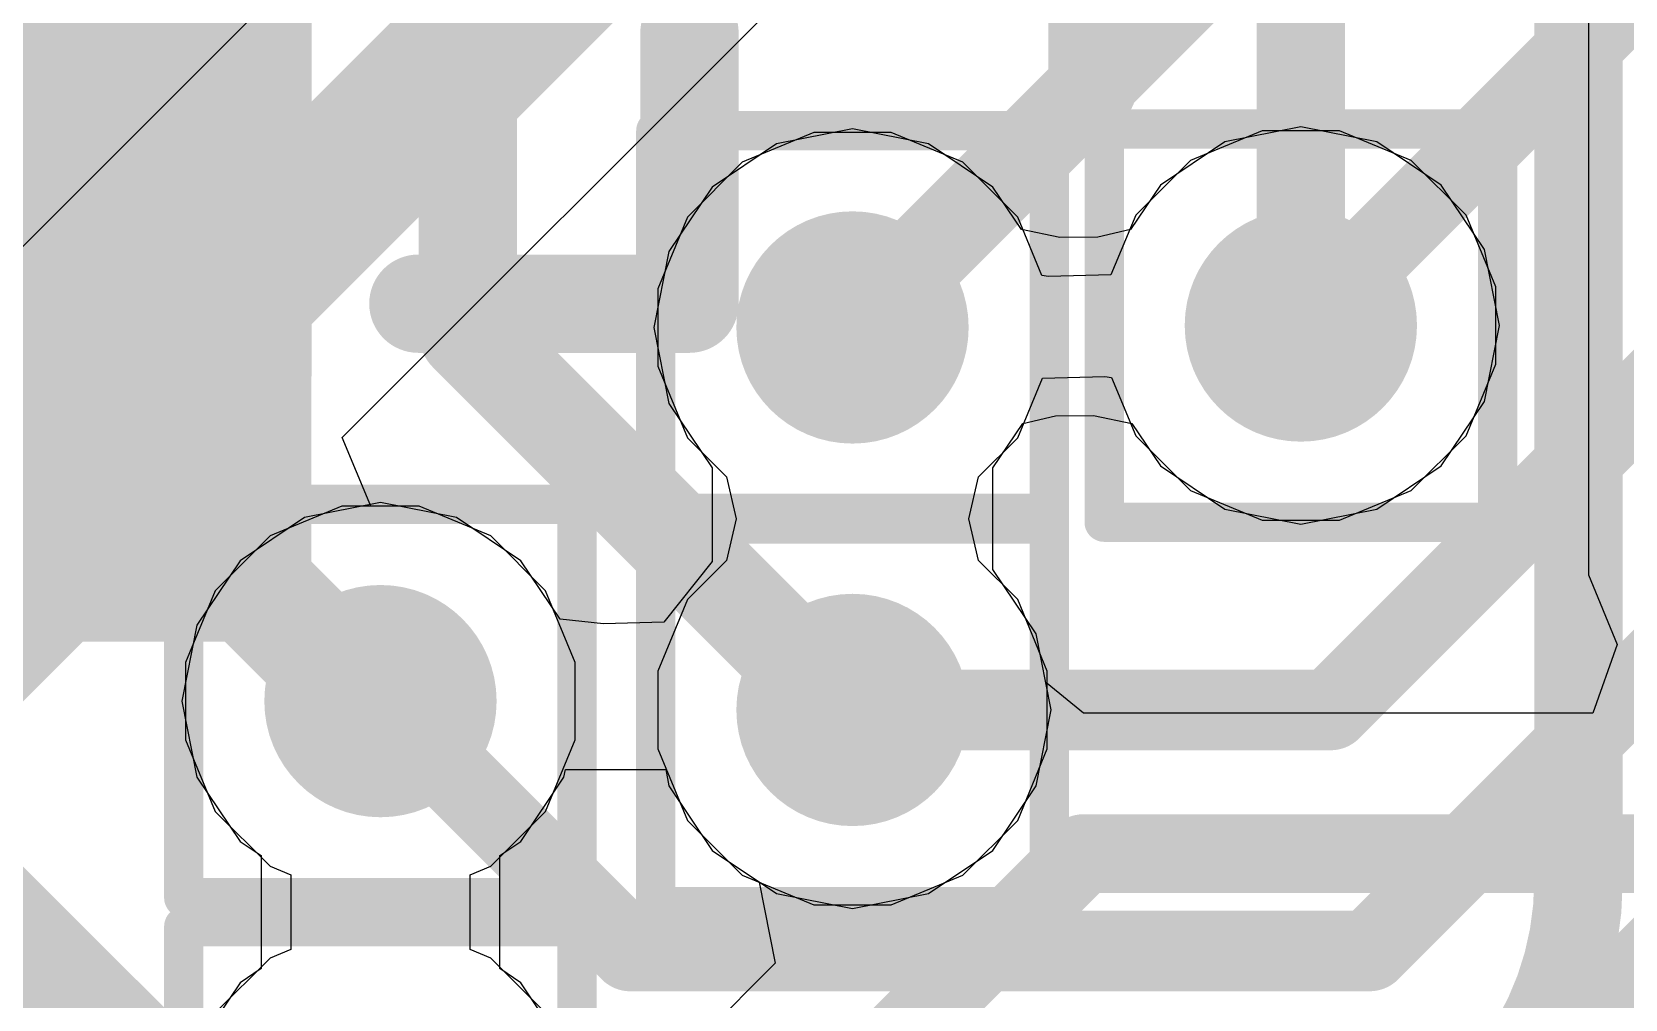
# Model space of a CAD drawing. Header units: inches. Extents: x -6 to 284, y -12 to 154.
# Drawn here: x 42.053 to 44.111, y -4.651 to -3.402 of the extents above; entities that cross this region are included whole.
import ezdxf

# ---------------------------------------------------------------- set-up
doc = ezdxf.new("R2010")
doc.units = ezdxf.units.IN
for name, color, linetype in [('Bottom Layer', 5, 'Continuous'), ('Bottom Overlay', 54, 'Continuous'), ('Bottom Paste', 16, 'Continuous'), ('Bottom Solder', 6, 'Continuous'), ('Drill Drawing', 1, 'Continuous'), ('GND-1', 16, 'Continuous'), ('GND-2', 90, 'Continuous'), ('GND-3', 216, 'Continuous'), ('GND-4', 54, 'Continuous'), ('PWR-1', 156, 'Continuous'), ('PWR-2', 130, 'Continuous'), ('Signal L1', 76, 'Continuous'), ('Signal L2', 6, 'Continuous'), ('Top Layer', 1, 'Continuous'), ('Via Holes', 16, 'Continuous')]:
    doc.layers.add(name, color=color, linetype=linetype)

# ---------------------------------------------------------------- blocks, each defined once
blk = doc.blocks.new('68_QFN__7_7__B_120')
at = {"layer": 'Bottom Layer'}
blk.add_hatch(color=5, dxfattribs=at).paths.add_polyline_path([(-2.69, 3.835), (-2.69, 3.035), (-2.91, 3.035), (-2.91, 3.835)])
at = {"layer": 'Bottom Paste'}
blk.add_hatch(color=16, dxfattribs=at).paths.add_polyline_path([(-2.69, 3.835), (-2.69, 3.035), (-2.91, 3.035), (-2.91, 3.835)])
at = {"layer": 'Bottom Solder'}
for points in [[(-2.5884, 3.9366), (-2.5884, 2.9334), (-3.0116, 2.9334), (-3.0116, 3.9366)], [(-2.2384, 3.9366), (-2.2384, 2.9334), (-2.6616, 2.9334), (-2.6616, 3.9366)]]:
    blk.add_hatch(color=6, dxfattribs=at).paths.add_polyline_path(points)
at = {"layer": 'Bottom Overlay'}
for points in [[(-3.5, 3.5, 0.127, 0.127, 0), (-3.5, 3.15, 0.127, 0.127, 0)], [(-3.15, 3.5, 0.127, 0.127, 0), (-3.5, 3.5, 0.127, 0.127, 0)]]:
    blk.add_lwpolyline(points, format="xyseb", dxfattribs=at)
for points in [[(-3.5318, 3.5, 0.0635, 0.0635, 1), (-3.4683, 3.5, 0.0635, 0.0635, 1)], [(-3.5318, 3.5, 0.0635, 0.0635, 1), (-3.4683, 3.5, 0.0635, 0.0635, 1)], [(-3.1817, 3.5, 0.0635, 0.0635, 1), (-3.1182, 3.5, 0.0635, 0.0635, 1)], [(-3.5318, 3.15, 0.0635, 0.0635, 1), (-3.4683, 3.15, 0.0635, 0.0635, 1)]]:
    blk.add_lwpolyline(points, format="xyseb", close=True, dxfattribs=at)

msp = doc.modelspace()

# ---------------------------------------------------------------- hatches: boundary and pattern name
at = {"layer": 'Bottom Layer'}
h = msp.add_hatch(color=5, dxfattribs=at)
edge = h.paths.add_edge_path()
edge.add_arc((43.1128, -3.7839), 0.15, 0, 360)
h = msp.add_hatch(color=5, dxfattribs=at)
edge = h.paths.add_edge_path()
edge.add_arc((43.6918, -3.7814), 0.15, 0, 360)
h = msp.add_hatch(color=5, dxfattribs=at)
edge = h.paths.add_edge_path()
edge.add_arc((42.5032, -4.2665), 0.15, 0, 360)
h = msp.add_hatch(color=5, dxfattribs=at)
edge = h.paths.add_edge_path()
edge.add_arc((43.1128, -4.2779), 0.15, 0, 360)
at = {"layer": 'GND-1'}
h = msp.add_hatch(color=16, dxfattribs=at)
edge = h.paths.add_edge_path()
edge.add_arc((43.1128, -3.7839), 0.15, 0, 360)
h = msp.add_hatch(color=16, dxfattribs=at)
edge = h.paths.add_edge_path()
edge.add_arc((43.6918, -3.7814), 0.15, 0, 360)
h = msp.add_hatch(color=16, dxfattribs=at)
edge = h.paths.add_edge_path()
edge.add_arc((42.5032, -4.2665), 0.15, 0, 360)
h = msp.add_hatch(color=16, dxfattribs=at)
edge = h.paths.add_edge_path()
edge.add_arc((43.1128, -4.2779), 0.15, 0, 360)
at = {"layer": 'GND-2'}
h = msp.add_hatch(color=90, dxfattribs=at)
edge = h.paths.add_edge_path()
edge.add_arc((43.1128, -3.7839), 0.15, 0, 360)
h = msp.add_hatch(color=90, dxfattribs=at)
edge = h.paths.add_edge_path()
edge.add_arc((43.6918, -3.7814), 0.15, 0, 360)
h = msp.add_hatch(color=90, dxfattribs=at)
edge = h.paths.add_edge_path()
edge.add_arc((42.5032, -4.2665), 0.15, 0, 360)
h = msp.add_hatch(color=90, dxfattribs=at)
edge = h.paths.add_edge_path()
edge.add_arc((43.1128, -4.2779), 0.15, 0, 360)
at = {"layer": 'GND-3'}
h = msp.add_hatch(color=216, dxfattribs=at)
edge = h.paths.add_edge_path()
edge.add_arc((43.1128, -3.7839), 0.15, 0, 360)
h = msp.add_hatch(color=216, dxfattribs=at)
edge = h.paths.add_edge_path()
edge.add_arc((43.6918, -3.7814), 0.15, 0, 360)
h = msp.add_hatch(color=216, dxfattribs=at)
edge = h.paths.add_edge_path()
edge.add_arc((42.5032, -4.2665), 0.15, 0, 360)
h = msp.add_hatch(color=216, dxfattribs=at)
edge = h.paths.add_edge_path()
edge.add_arc((43.1128, -4.2779), 0.15, 0, 360)
at = {"layer": 'GND-4'}
h = msp.add_hatch(color=54, dxfattribs=at)
edge = h.paths.add_edge_path()
edge.add_arc((43.1128, -3.7839), 0.15, 0, 360)
h = msp.add_hatch(color=54, dxfattribs=at)
edge = h.paths.add_edge_path()
edge.add_arc((43.6918, -3.7814), 0.15, 0, 360)
h = msp.add_hatch(color=54, dxfattribs=at)
edge = h.paths.add_edge_path()
edge.add_arc((42.5032, -4.2665), 0.15, 0, 360)
h = msp.add_hatch(color=54, dxfattribs=at)
edge = h.paths.add_edge_path()
edge.add_arc((43.1128, -4.2779), 0.15, 0, 360)
at = {"layer": 'PWR-1'}
h = msp.add_hatch(color=156, dxfattribs=at)
edge = h.paths.add_edge_path()
edge.add_arc((43.1128, -3.7839), 0.15, 0, 360)
h = msp.add_hatch(color=156, dxfattribs=at)
edge = h.paths.add_edge_path()
edge.add_arc((43.6918, -3.7814), 0.15, 0, 360)
h = msp.add_hatch(color=156, dxfattribs=at)
edge = h.paths.add_edge_path()
edge.add_arc((42.5032, -4.2665), 0.15, 0, 360)
h = msp.add_hatch(color=156, dxfattribs=at)
edge = h.paths.add_edge_path()
edge.add_arc((43.1128, -4.2779), 0.15, 0, 360)
at = {"layer": 'PWR-2'}
h = msp.add_hatch(color=130, dxfattribs=at)
edge = h.paths.add_edge_path()
edge.add_arc((43.1128, -3.7839), 0.15, 0, 360)
h = msp.add_hatch(color=130, dxfattribs=at)
edge = h.paths.add_edge_path()
edge.add_arc((43.6918, -3.7814), 0.15, 0, 360)
h = msp.add_hatch(color=130, dxfattribs=at)
edge = h.paths.add_edge_path()
edge.add_arc((42.5032, -4.2665), 0.15, 0, 360)
h = msp.add_hatch(color=130, dxfattribs=at)
edge = h.paths.add_edge_path()
edge.add_arc((43.1128, -4.2779), 0.15, 0, 360)
at = {"layer": 'Signal L1'}
h = msp.add_hatch(color=76, dxfattribs=at)
edge = h.paths.add_edge_path()
edge.add_arc((43.1128, -3.7839), 0.15, 0, 360)
h = msp.add_hatch(color=76, dxfattribs=at)
edge = h.paths.add_edge_path()
edge.add_arc((43.6918, -3.7814), 0.15, 0, 360)
h = msp.add_hatch(color=76, dxfattribs=at)
edge = h.paths.add_edge_path()
edge.add_arc((42.5032, -4.2665), 0.15, 0, 360)
h = msp.add_hatch(color=76, dxfattribs=at)
edge = h.paths.add_edge_path()
edge.add_arc((43.1128, -4.2779), 0.15, 0, 360)
at = {"layer": 'Signal L2'}
h = msp.add_hatch(color=6, dxfattribs=at)
edge = h.paths.add_edge_path()
edge.add_arc((43.1128, -3.7839), 0.15, 0, 360)
h = msp.add_hatch(color=6, dxfattribs=at)
edge = h.paths.add_edge_path()
edge.add_arc((43.6918, -3.7814), 0.15, 0, 360)
h = msp.add_hatch(color=6, dxfattribs=at)
edge = h.paths.add_edge_path()
edge.add_arc((42.5032, -4.2665), 0.15, 0, 360)
h = msp.add_hatch(color=6, dxfattribs=at)
edge = h.paths.add_edge_path()
edge.add_arc((43.1128, -4.2779), 0.15, 0, 360)
at = {"layer": 'Top Layer'}
h = msp.add_hatch(color=1, dxfattribs=at)
edge = h.paths.add_edge_path()
edge.add_arc((43.1128, -3.7839), 0.15, 0, 360)
h = msp.add_hatch(color=1, dxfattribs=at)
edge = h.paths.add_edge_path()
edge.add_arc((43.6918, -3.7814), 0.15, 0, 360)
h = msp.add_hatch(color=1, dxfattribs=at)
edge = h.paths.add_edge_path()
edge.add_arc((42.5032, -4.2665), 0.15, 0, 360)
h = msp.add_hatch(color=1, dxfattribs=at)
edge = h.paths.add_edge_path()
edge.add_arc((43.1128, -4.2779), 0.15, 0, 360)
at = {"layer": 'Via Holes'}
h = msp.add_hatch(color=7, dxfattribs=at)
edge = h.paths.add_edge_path()
edge.add_arc((43.1128, -3.7839), 0.075, 0, 360)
h = msp.add_hatch(color=7, dxfattribs=at)
edge = h.paths.add_edge_path()
edge.add_arc((43.6918, -3.7814), 0.075, 0, 360)
h = msp.add_hatch(color=7, dxfattribs=at)
edge = h.paths.add_edge_path()
edge.add_arc((42.5032, -4.2665), 0.075, 0, 360)
h = msp.add_hatch(color=7, dxfattribs=at)
edge = h.paths.add_edge_path()
edge.add_arc((43.1128, -4.2779), 0.075, 0, 360)

# ---------------------------------------------------------------- linework, layer by layer
at = {"layer": 'Bottom Layer'}
for points in [[(43.6918, -3.7814, 0.1143, 0.1143, 0), (43.6918, -2.6616, 0.1143, 0.1143, 0)], [(44.0503, -4.4988, 0.1143, 0.1143, 0), (44.0503, -2.7147, 0.1143, 0.1143, 0)], [(43.4228, -3.474, 0.1143, 0.1143, 0), (43.4228, -2.7874, 0.1143, 0.1143, 0)], [(42.6162, -3.7908, 0.127, 0.127, 0), (42.6162, -3.0743, 0.127, 0.127, 0)], [(43.1128, -3.7839, 0.1143, 0.1143, 0), (43.4228, -3.474, 0.1143, 0.1143, 0)], [(42.6162, -3.7908, 0.127, 0.127, 0), (43.1033, -4.2779, 0.127, 0.127, 0)], [(42.2487, -4.0286, 0.1524, 0.1524, 0), (42.4778, -4.2577, 0.1524, 0.1524, 0)], [(43.1033, -4.2779, 0.127, 0.127, 0), (43.1128, -4.2779, 0.127, 0.127, 0)], [(41.8674, -4.4135, 0.1524, 0.1524, 0), (42.2655, -4.8116, 0.1524, 0.1524, 0)], [(44.0503, -4.4988, 0.1143, 0.1143, -0.199489), (43.9288, -4.7912, 0.1143, 0.1143, 0)]]:
    msp.add_lwpolyline(points, format="xyseb", dxfattribs=at)
for points in [[(43.3942, -3.474, 0.0571, 0.0571, 1), (43.4514, -3.474, 0.0571, 0.0571, 1)], [(43.3942, -3.474, 0.0571, 0.0571, 1), (43.4514, -3.474, 0.0571, 0.0571, 1)], [(43.6632, -3.7814, 0.0571, 0.0571, 1), (43.7204, -3.7814, 0.0571, 0.0571, 1)], [(42.5844, -3.7908, 0.0635, 0.0635, 1), (42.6479, -3.7908, 0.0635, 0.0635, 1)], [(42.5844, -3.7908, 0.0635, 0.0635, 1), (42.6479, -3.7908, 0.0635, 0.0635, 1)], [(43.0843, -3.7839, 0.0571, 0.0571, 1), (43.1414, -3.7839, 0.0571, 0.0571, 1)], [(42.2106, -4.0286, 0.0762, 0.0762, 1), (42.2868, -4.0286, 0.0762, 0.0762, 1)], [(42.4397, -4.2577, 0.0762, 0.0762, 1), (42.5159, -4.2577, 0.0762, 0.0762, 1)], [(43.0716, -4.2779, 0.0635, 0.0635, 1), (43.1351, -4.2779, 0.0635, 0.0635, 1)], [(43.0716, -4.2779, 0.0635, 0.0635, 1), (43.1351, -4.2779, 0.0635, 0.0635, 1)], [(43.0811, -4.2779, 0.0635, 0.0635, 1), (43.1446, -4.2779, 0.0635, 0.0635, 1)], [(44.0217, -4.4988, 0.0571, 0.0571, 1), (44.0788, -4.4988, 0.0571, 0.0571, 1)], [(44.0217, -4.4988, 0.0571, 0.0571, 1), (44.0788, -4.4988, 0.0571, 0.0571, 1)]]:
    msp.add_lwpolyline(points, format="xyseb", close=True, dxfattribs=at)
at = {"layer": 'Drill Drawing'}
for points in [[(42.8588, -3.5299, 0.0508, 0.0508, 0), (43.3668, -3.5299, 0.0508, 0.0508, 0)], [(42.8588, -4.0379, 0.0508, 0.0508, 0), (42.8588, -3.5299, 0.0508, 0.0508, 0)], [(43.3668, -4.0379, 0.0508, 0.0508, 0), (43.3668, -3.5299, 0.0508, 0.0508, 0)], [(43.4378, -3.5274, 0.0508, 0.0508, 0), (43.9458, -3.5274, 0.0508, 0.0508, 0)], [(43.4378, -4.0354, 0.0508, 0.0508, 0), (43.4378, -3.5274, 0.0508, 0.0508, 0)], [(43.9458, -4.0354, 0.0508, 0.0508, 0), (43.9458, -3.5274, 0.0508, 0.0508, 0)], [(42.2492, -4.0125, 0.0508, 0.0508, 0), (42.7572, -4.0125, 0.0508, 0.0508, 0)], [(42.2492, -4.5205, 0.0508, 0.0508, 0), (42.2492, -4.0125, 0.0508, 0.0508, 0)], [(42.7572, -4.5205, 0.0508, 0.0508, 0), (42.7572, -4.0125, 0.0508, 0.0508, 0)], [(42.8588, -4.0239, 0.0508, 0.0508, 0), (43.3668, -4.0239, 0.0508, 0.0508, 0)], [(42.8588, -4.5319, 0.0508, 0.0508, 0), (42.8588, -4.0239, 0.0508, 0.0508, 0)], [(43.3668, -4.5319, 0.0508, 0.0508, 0), (43.3668, -4.0239, 0.0508, 0.0508, 0)], [(43.4378, -4.0354, 0.0508, 0.0508, 0), (43.9458, -4.0354, 0.0508, 0.0508, 0)], [(42.8588, -4.0379, 0.0508, 0.0508, 0), (43.3668, -4.0379, 0.0508, 0.0508, 0)], [(42.2492, -4.5205, 0.0508, 0.0508, 0), (42.7572, -4.5205, 0.0508, 0.0508, 0)], [(42.8588, -4.5319, 0.0508, 0.0508, 0), (43.3668, -4.5319, 0.0508, 0.0508, 0)], [(42.2492, -4.5576, 0.0508, 0.0508, 0), (42.7572, -4.5576, 0.0508, 0.0508, 0)], [(42.2492, -5.0656, 0.0508, 0.0508, 0), (42.2492, -4.5576, 0.0508, 0.0508, 0)], [(42.7572, -5.0656, 0.0508, 0.0508, 0), (42.7572, -4.5576, 0.0508, 0.0508, 0)]]:
    msp.add_lwpolyline(points, format="xyseb", dxfattribs=at)
for points in [[(42.8461, -3.5299, 0.0254, 0.0254, 1), (42.8715, -3.5299, 0.0254, 0.0254, 1)], [(42.8461, -3.5299, 0.0254, 0.0254, 1), (42.8715, -3.5299, 0.0254, 0.0254, 1)], [(43.3541, -3.5299, 0.0254, 0.0254, 1), (43.3795, -3.5299, 0.0254, 0.0254, 1)], [(43.3541, -3.5299, 0.0254, 0.0254, 1), (43.3795, -3.5299, 0.0254, 0.0254, 1)], [(43.4251, -3.5274, 0.0254, 0.0254, 1), (43.4505, -3.5274, 0.0254, 0.0254, 1)], [(43.4251, -3.5274, 0.0254, 0.0254, 1), (43.4505, -3.5274, 0.0254, 0.0254, 1)], [(43.9331, -3.5274, 0.0254, 0.0254, 1), (43.9585, -3.5274, 0.0254, 0.0254, 1)], [(43.9331, -3.5274, 0.0254, 0.0254, 1), (43.9585, -3.5274, 0.0254, 0.0254, 1)], [(42.2365, -4.0125, 0.0254, 0.0254, 1), (42.2619, -4.0125, 0.0254, 0.0254, 1)], [(42.2365, -4.0125, 0.0254, 0.0254, 1), (42.2619, -4.0125, 0.0254, 0.0254, 1)], [(42.7445, -4.0125, 0.0254, 0.0254, 1), (42.7699, -4.0125, 0.0254, 0.0254, 1)], [(42.7445, -4.0125, 0.0254, 0.0254, 1), (42.7699, -4.0125, 0.0254, 0.0254, 1)], [(42.8461, -4.0239, 0.0254, 0.0254, 1), (42.8715, -4.0239, 0.0254, 0.0254, 1)], [(42.8461, -4.0239, 0.0254, 0.0254, 1), (42.8715, -4.0239, 0.0254, 0.0254, 1)], [(43.3541, -4.0239, 0.0254, 0.0254, 1), (43.3795, -4.0239, 0.0254, 0.0254, 1)], [(43.3541, -4.0239, 0.0254, 0.0254, 1), (43.3795, -4.0239, 0.0254, 0.0254, 1)], [(43.4251, -4.0354, 0.0254, 0.0254, 1), (43.4505, -4.0354, 0.0254, 0.0254, 1)], [(43.4251, -4.0354, 0.0254, 0.0254, 1), (43.4505, -4.0354, 0.0254, 0.0254, 1)], [(43.9331, -4.0354, 0.0254, 0.0254, 1), (43.9585, -4.0354, 0.0254, 0.0254, 1)], [(43.9331, -4.0354, 0.0254, 0.0254, 1), (43.9585, -4.0354, 0.0254, 0.0254, 1)], [(42.8461, -4.0379, 0.0254, 0.0254, 1), (42.8715, -4.0379, 0.0254, 0.0254, 1)], [(42.8461, -4.0379, 0.0254, 0.0254, 1), (42.8715, -4.0379, 0.0254, 0.0254, 1)], [(43.3541, -4.0379, 0.0254, 0.0254, 1), (43.3795, -4.0379, 0.0254, 0.0254, 1)], [(43.3541, -4.0379, 0.0254, 0.0254, 1), (43.3795, -4.0379, 0.0254, 0.0254, 1)], [(42.2365, -4.5205, 0.0254, 0.0254, 1), (42.2619, -4.5205, 0.0254, 0.0254, 1)], [(42.2365, -4.5205, 0.0254, 0.0254, 1), (42.2619, -4.5205, 0.0254, 0.0254, 1)], [(42.7445, -4.5205, 0.0254, 0.0254, 1), (42.7699, -4.5205, 0.0254, 0.0254, 1)], [(42.7445, -4.5205, 0.0254, 0.0254, 1), (42.7699, -4.5205, 0.0254, 0.0254, 1)], [(42.8461, -4.5319, 0.0254, 0.0254, 1), (42.8715, -4.5319, 0.0254, 0.0254, 1)], [(42.8461, -4.5319, 0.0254, 0.0254, 1), (42.8715, -4.5319, 0.0254, 0.0254, 1)], [(43.3541, -4.5319, 0.0254, 0.0254, 1), (43.3795, -4.5319, 0.0254, 0.0254, 1)], [(43.3541, -4.5319, 0.0254, 0.0254, 1), (43.3795, -4.5319, 0.0254, 0.0254, 1)], [(42.2365, -4.5576, 0.0254, 0.0254, 1), (42.2619, -4.5576, 0.0254, 0.0254, 1)], [(42.2365, -4.5576, 0.0254, 0.0254, 1), (42.2619, -4.5576, 0.0254, 0.0254, 1)], [(42.7445, -4.5576, 0.0254, 0.0254, 1), (42.7699, -4.5576, 0.0254, 0.0254, 1)], [(42.7445, -4.5576, 0.0254, 0.0254, 1), (42.7699, -4.5576, 0.0254, 0.0254, 1)]]:
    msp.add_lwpolyline(points, format="xyseb", close=True, dxfattribs=at)
at = {"layer": 'GND-1'}
for p, q in [((43.0628, -3.5323), (42.9703, -3.5706)), ((43.1629, -3.5323), (43.0628, -3.5323)), ((43.2554, -3.5706), (43.1629, -3.5323)), ((43.6417, -3.5298), (43.5493, -3.5681)), ((43.7418, -3.5298), (43.6417, -3.5298)), ((43.8343, -3.5681), (43.7418, -3.5298)), ((42.9703, -3.5706), (42.8995, -3.6414)), ((43.3261, -3.6414), (43.2554, -3.5706)), ((43.5493, -3.5681), (43.4785, -3.6388)), ((43.9051, -3.6388), (43.8343, -3.5681)), ((42.8995, -3.6414), (42.8612, -3.7339)), ((43.3573, -3.7167), (43.3261, -3.6414)), ((43.4785, -3.6388), (43.4466, -3.7159)), ((43.9434, -3.7313), (43.9051, -3.6388)), ((43.3659, -3.7182), (43.3573, -3.7167)), ((43.4466, -3.7159), (43.3659, -3.7182)), ((42.8612, -3.7339), (42.8612, -3.834)), ((43.9434, -3.8314), (43.9434, -3.7313)), ((42.8612, -3.834), (42.8995, -3.9264)), ((43.358, -3.8494), (43.4388, -3.8471)), ((43.4388, -3.8471), (43.4473, -3.8486)), ((43.9051, -3.9239), (43.9434, -3.8314)), ((43.3261, -3.9264), (43.358, -3.8494)), ((43.4473, -3.8486), (43.4785, -3.9239)), ((42.8995, -3.9264), (42.95, -3.9768)), ((43.2757, -3.9768), (43.3261, -3.9264)), ((43.4785, -3.9239), (43.5493, -3.9946)), ((43.8343, -3.9946), (43.9051, -3.9239)), ((42.95, -3.9768), (42.9625, -4.0309)), ((43.2632, -4.0309), (43.2757, -3.9768)), ((43.5493, -3.9946), (43.6417, -4.033)), ((43.7418, -4.033), (43.8343, -3.9946)), ((42.4532, -4.0149), (42.3607, -4.0532)), ((42.5533, -4.0149), (42.4532, -4.0149)), ((42.6458, -4.0532), (42.5533, -4.0149)), ((42.9625, -4.0309), (42.95, -4.085)), ((43.2757, -4.085), (43.2632, -4.0309)), ((42.3607, -4.0532), (42.2899, -4.124)), ((42.7165, -4.124), (42.6458, -4.0532)), ((43.6417, -4.033), (43.7418, -4.033)), ((42.95, -4.085), (42.8995, -4.1354)), ((43.3261, -4.1354), (43.2757, -4.085)), ((42.2899, -4.124), (42.2516, -4.2165)), ((42.7548, -4.2165), (42.7165, -4.124)), ((42.8995, -4.1354), (42.8612, -4.2279)), ((43.3644, -4.2279), (43.3261, -4.1354)), ((42.2516, -4.2165), (42.2516, -4.3166)), ((42.7548, -4.3166), (42.7548, -4.2165)), ((42.8612, -4.2279), (42.8612, -4.328)), ((43.3644, -4.328), (43.3644, -4.2279)), ((42.2516, -4.3166), (42.2899, -4.409)), ((42.7165, -4.409), (42.7548, -4.3166)), ((42.8612, -4.328), (42.8995, -4.4205)), ((43.3261, -4.4205), (43.3644, -4.328)), ((42.2899, -4.409), (42.3607, -4.4798)), ((42.6458, -4.4798), (42.7165, -4.409)), ((42.8995, -4.4205), (42.9703, -4.4912)), ((43.2554, -4.4912), (43.3261, -4.4205)), ((42.3607, -4.4798), (42.3875, -4.4909)), ((42.6189, -4.4909), (42.6458, -4.4798)), ((42.3875, -4.4909), (42.3875, -4.5871)), ((42.6189, -4.5871), (42.6189, -4.4909)), ((42.9703, -4.4912), (43.0628, -4.5295)), ((43.1629, -4.5295), (43.2554, -4.4912)), ((43.0628, -4.5295), (43.1629, -4.5295)), ((42.3875, -4.5871), (42.3607, -4.5983)), ((42.6458, -4.5983), (42.6189, -4.5871)), ((42.3607, -4.5983), (42.2899, -4.669)), ((42.7165, -4.669), (42.6458, -4.5983))]:
    msp.add_line(p, q, dxfattribs=at)
at = {"layer": 'GND-2'}
for p, q in [((43.0628, -3.5323), (42.9703, -3.5706)), ((43.1629, -3.5323), (43.0628, -3.5323)), ((43.2554, -3.5706), (43.1629, -3.5323)), ((43.6417, -3.5298), (43.5493, -3.5681)), ((43.7418, -3.5298), (43.6417, -3.5298)), ((43.8343, -3.5681), (43.7418, -3.5298)), ((42.9703, -3.5706), (42.8995, -3.6414)), ((43.3261, -3.6414), (43.2554, -3.5706)), ((43.5493, -3.5681), (43.4785, -3.6388)), ((43.9051, -3.6388), (43.8343, -3.5681)), ((42.8995, -3.6414), (42.8612, -3.7339)), ((43.3573, -3.7167), (43.3261, -3.6414)), ((43.4785, -3.6388), (43.4466, -3.7159)), ((43.9434, -3.7313), (43.9051, -3.6388)), ((43.3659, -3.7182), (43.3573, -3.7167)), ((43.4466, -3.7159), (43.3659, -3.7182)), ((42.8612, -3.7339), (42.8612, -3.834)), ((43.9434, -3.8314), (43.9434, -3.7313)), ((42.8612, -3.834), (42.8995, -3.9264)), ((43.358, -3.8494), (43.4388, -3.8471)), ((43.4388, -3.8471), (43.4473, -3.8486)), ((43.9051, -3.9239), (43.9434, -3.8314)), ((43.3261, -3.9264), (43.358, -3.8494)), ((43.4473, -3.8486), (43.4785, -3.9239)), ((42.8995, -3.9264), (42.95, -3.9768)), ((43.2757, -3.9768), (43.3261, -3.9264)), ((43.4785, -3.9239), (43.5493, -3.9946)), ((43.8343, -3.9946), (43.9051, -3.9239)), ((42.95, -3.9768), (42.9625, -4.0309)), ((43.2632, -4.0309), (43.2757, -3.9768)), ((43.5493, -3.9946), (43.6417, -4.033)), ((43.7418, -4.033), (43.8343, -3.9946)), ((42.4532, -4.0149), (42.3607, -4.0532)), ((42.5533, -4.0149), (42.4532, -4.0149)), ((42.6458, -4.0532), (42.5533, -4.0149)), ((42.9625, -4.0309), (42.95, -4.085)), ((43.2757, -4.085), (43.2632, -4.0309)), ((42.3607, -4.0532), (42.2899, -4.124)), ((42.7165, -4.124), (42.6458, -4.0532)), ((43.6417, -4.033), (43.7418, -4.033)), ((42.95, -4.085), (42.8995, -4.1354)), ((43.3261, -4.1354), (43.2757, -4.085)), ((42.2899, -4.124), (42.2516, -4.2165)), ((42.7548, -4.2165), (42.7165, -4.124)), ((42.8995, -4.1354), (42.8612, -4.2279)), ((43.3644, -4.2279), (43.3261, -4.1354)), ((42.2516, -4.2165), (42.2516, -4.3166)), ((42.7548, -4.3166), (42.7548, -4.2165)), ((42.8612, -4.2279), (42.8612, -4.328)), ((43.3644, -4.328), (43.3644, -4.2279)), ((42.2516, -4.3166), (42.2899, -4.409)), ((42.7165, -4.409), (42.7548, -4.3166)), ((42.8612, -4.328), (42.8995, -4.4205)), ((43.3261, -4.4205), (43.3644, -4.328)), ((42.2899, -4.409), (42.3607, -4.4798)), ((42.6458, -4.4798), (42.7165, -4.409)), ((42.8995, -4.4205), (42.9703, -4.4912)), ((43.2554, -4.4912), (43.3261, -4.4205)), ((42.3607, -4.4798), (42.3875, -4.4909)), ((42.6189, -4.4909), (42.6458, -4.4798)), ((42.3875, -4.4909), (42.3875, -4.5871)), ((42.6189, -4.5871), (42.6189, -4.4909)), ((42.9703, -4.4912), (43.0628, -4.5295)), ((43.1629, -4.5295), (43.2554, -4.4912)), ((43.0628, -4.5295), (43.1629, -4.5295)), ((42.3875, -4.5871), (42.3607, -4.5983)), ((42.6458, -4.5983), (42.6189, -4.5871)), ((42.3607, -4.5983), (42.2899, -4.669)), ((42.7165, -4.669), (42.6458, -4.5983))]:
    msp.add_line(p, q, dxfattribs=at)
at = {"layer": 'GND-3'}
for p, q in [((43.0628, -3.5323), (42.9703, -3.5706)), ((43.1629, -3.5323), (43.0628, -3.5323)), ((43.2554, -3.5706), (43.1629, -3.5323)), ((43.6417, -3.5298), (43.5493, -3.5681)), ((43.7418, -3.5298), (43.6417, -3.5298)), ((43.8343, -3.5681), (43.7418, -3.5298)), ((42.9703, -3.5706), (42.8995, -3.6414)), ((43.3261, -3.6414), (43.2554, -3.5706)), ((43.5493, -3.5681), (43.4785, -3.6388)), ((43.9051, -3.6388), (43.8343, -3.5681)), ((42.8995, -3.6414), (42.8612, -3.7339)), ((43.3573, -3.7167), (43.3261, -3.6414)), ((43.4785, -3.6388), (43.4466, -3.7159)), ((43.9434, -3.7313), (43.9051, -3.6388)), ((43.3659, -3.7182), (43.3573, -3.7167)), ((43.4466, -3.7159), (43.3659, -3.7182)), ((42.8612, -3.7339), (42.8612, -3.834)), ((43.9434, -3.8314), (43.9434, -3.7313)), ((42.8612, -3.834), (42.8995, -3.9264)), ((43.358, -3.8494), (43.4388, -3.8471)), ((43.4388, -3.8471), (43.4473, -3.8486)), ((43.9051, -3.9239), (43.9434, -3.8314)), ((43.3261, -3.9264), (43.358, -3.8494)), ((43.4473, -3.8486), (43.4785, -3.9239)), ((42.8995, -3.9264), (42.95, -3.9768)), ((43.2757, -3.9768), (43.3261, -3.9264)), ((43.4785, -3.9239), (43.5493, -3.9946)), ((43.8343, -3.9946), (43.9051, -3.9239)), ((42.95, -3.9768), (42.9625, -4.0309)), ((43.2632, -4.0309), (43.2757, -3.9768)), ((43.5493, -3.9946), (43.6417, -4.033)), ((43.7418, -4.033), (43.8343, -3.9946)), ((42.4532, -4.0149), (42.3607, -4.0532)), ((42.5533, -4.0149), (42.4532, -4.0149)), ((42.6458, -4.0532), (42.5533, -4.0149)), ((42.9625, -4.0309), (42.95, -4.085)), ((43.2757, -4.085), (43.2632, -4.0309)), ((42.3607, -4.0532), (42.2899, -4.124)), ((42.7165, -4.124), (42.6458, -4.0532)), ((43.6417, -4.033), (43.7418, -4.033)), ((42.95, -4.085), (42.8995, -4.1354)), ((43.3261, -4.1354), (43.2757, -4.085)), ((42.2899, -4.124), (42.2516, -4.2165)), ((42.7548, -4.2165), (42.7165, -4.124)), ((42.8995, -4.1354), (42.8612, -4.2279)), ((43.3644, -4.2279), (43.3261, -4.1354)), ((42.2516, -4.2165), (42.2516, -4.3166)), ((42.7548, -4.3166), (42.7548, -4.2165)), ((42.8612, -4.2279), (42.8612, -4.328)), ((43.3644, -4.328), (43.3644, -4.2279)), ((42.2516, -4.3166), (42.2899, -4.409)), ((42.7165, -4.409), (42.7548, -4.3166)), ((42.8612, -4.328), (42.8995, -4.4205)), ((43.3261, -4.4205), (43.3644, -4.328)), ((42.2899, -4.409), (42.3607, -4.4798)), ((42.6458, -4.4798), (42.7165, -4.409)), ((42.8995, -4.4205), (42.9703, -4.4912)), ((43.2554, -4.4912), (43.3261, -4.4205)), ((42.3607, -4.4798), (42.3875, -4.4909)), ((42.6189, -4.4909), (42.6458, -4.4798)), ((42.3875, -4.4909), (42.3875, -4.5871)), ((42.6189, -4.5871), (42.6189, -4.4909)), ((42.9703, -4.4912), (43.0628, -4.5295)), ((43.1629, -4.5295), (43.2554, -4.4912)), ((43.0628, -4.5295), (43.1629, -4.5295)), ((42.3875, -4.5871), (42.3607, -4.5983)), ((42.6458, -4.5983), (42.6189, -4.5871)), ((42.3607, -4.5983), (42.2899, -4.669)), ((42.7165, -4.669), (42.6458, -4.5983))]:
    msp.add_line(p, q, dxfattribs=at)
at = {"layer": 'GND-4'}
for p, q in [((43.0628, -3.5323), (42.9703, -3.5706)), ((43.1629, -3.5323), (43.0628, -3.5323)), ((43.2554, -3.5706), (43.1629, -3.5323)), ((43.6417, -3.5298), (43.5493, -3.5681)), ((43.7418, -3.5298), (43.6417, -3.5298)), ((43.8343, -3.5681), (43.7418, -3.5298)), ((42.9703, -3.5706), (42.8995, -3.6414)), ((43.3261, -3.6414), (43.2554, -3.5706)), ((43.5493, -3.5681), (43.4785, -3.6388)), ((43.9051, -3.6388), (43.8343, -3.5681)), ((42.8995, -3.6414), (42.8612, -3.7339)), ((43.3573, -3.7167), (43.3261, -3.6414)), ((43.4785, -3.6388), (43.4466, -3.7159)), ((43.9434, -3.7313), (43.9051, -3.6388)), ((43.3659, -3.7182), (43.3573, -3.7167)), ((43.4466, -3.7159), (43.3659, -3.7182)), ((42.8612, -3.7339), (42.8612, -3.834)), ((43.9434, -3.8314), (43.9434, -3.7313)), ((42.8612, -3.834), (42.8995, -3.9264)), ((43.358, -3.8494), (43.4388, -3.8471)), ((43.4388, -3.8471), (43.4473, -3.8486)), ((43.9051, -3.9239), (43.9434, -3.8314)), ((43.3261, -3.9264), (43.358, -3.8494)), ((43.4473, -3.8486), (43.4785, -3.9239)), ((42.8995, -3.9264), (42.95, -3.9768)), ((43.2757, -3.9768), (43.3261, -3.9264)), ((43.4785, -3.9239), (43.5493, -3.9946)), ((43.8343, -3.9946), (43.9051, -3.9239)), ((42.95, -3.9768), (42.9625, -4.0309)), ((43.2632, -4.0309), (43.2757, -3.9768)), ((43.5493, -3.9946), (43.6417, -4.033)), ((43.7418, -4.033), (43.8343, -3.9946)), ((42.4532, -4.0149), (42.3607, -4.0532)), ((42.5533, -4.0149), (42.4532, -4.0149)), ((42.6458, -4.0532), (42.5533, -4.0149)), ((42.9625, -4.0309), (42.95, -4.085)), ((43.2757, -4.085), (43.2632, -4.0309)), ((42.3607, -4.0532), (42.2899, -4.124)), ((42.7165, -4.124), (42.6458, -4.0532)), ((43.6417, -4.033), (43.7418, -4.033)), ((42.95, -4.085), (42.8995, -4.1354)), ((43.3261, -4.1354), (43.2757, -4.085)), ((42.2899, -4.124), (42.2516, -4.2165)), ((42.7548, -4.2165), (42.7165, -4.124)), ((42.8995, -4.1354), (42.8612, -4.2279)), ((43.3644, -4.2279), (43.3261, -4.1354)), ((42.2516, -4.2165), (42.2516, -4.3166)), ((42.7548, -4.3166), (42.7548, -4.2165)), ((42.8612, -4.2279), (42.8612, -4.328)), ((43.3644, -4.328), (43.3644, -4.2279)), ((42.2516, -4.3166), (42.2899, -4.409)), ((42.7165, -4.409), (42.7548, -4.3166)), ((42.8612, -4.328), (42.8995, -4.4205)), ((43.3261, -4.4205), (43.3644, -4.328)), ((42.2899, -4.409), (42.3607, -4.4798)), ((42.6458, -4.4798), (42.7165, -4.409)), ((42.8995, -4.4205), (42.9703, -4.4912)), ((43.2554, -4.4912), (43.3261, -4.4205)), ((42.3607, -4.4798), (42.3875, -4.4909)), ((42.6189, -4.4909), (42.6458, -4.4798)), ((42.3875, -4.4909), (42.3875, -4.5871)), ((42.6189, -4.5871), (42.6189, -4.4909)), ((42.9703, -4.4912), (43.0628, -4.5295)), ((43.1629, -4.5295), (43.2554, -4.4912)), ((43.0628, -4.5295), (43.1629, -4.5295)), ((42.3875, -4.5871), (42.3607, -4.5983)), ((42.6458, -4.5983), (42.6189, -4.5871)), ((42.3607, -4.5983), (42.2899, -4.669)), ((42.7165, -4.669), (42.6458, -4.5983))]:
    msp.add_line(p, q, dxfattribs=at)
at = {"layer": 'PWR-1'}
for p, q in [((43.1128, -3.5274), (43.0147, -3.5469)), ((43.211, -3.5469), (43.1128, -3.5274)), ((43.6918, -3.5248), (43.5936, -3.5443)), ((43.7899, -3.5443), (43.6918, -3.5248)), ((43.0147, -3.5469), (42.9314, -3.6025)), ((43.2942, -3.6025), (43.211, -3.5469)), ((43.5936, -3.5443), (43.5104, -3.6)), ((43.8732, -3.6), (43.7899, -3.5443)), ((43.5104, -3.6), (43.472, -3.6574)), ((43.9288, -3.6832), (43.8732, -3.6)), ((42.9314, -3.6025), (42.8758, -3.6857)), ((43.3309, -3.6574), (43.2942, -3.6025)), ((43.3806, -3.6677), (43.3309, -3.6574)), ((43.472, -3.6574), (43.4297, -3.6672)), ((43.4297, -3.6672), (43.3806, -3.6677)), ((42.8758, -3.6857), (42.8563, -3.7839)), ((43.9483, -3.7814), (43.9288, -3.6832)), ((42.8563, -3.7839), (42.8758, -3.8821)), ((43.9288, -3.8795), (43.9483, -3.7814)), ((42.8758, -3.8821), (42.9314, -3.9653)), ((43.8732, -3.9627), (43.9288, -3.8795)), ((43.2942, -3.9653), (43.3326, -3.9079)), ((43.3326, -3.9079), (43.3749, -3.898)), ((43.3749, -3.898), (43.424, -3.8975)), ((43.424, -3.8975), (43.4737, -3.9079)), ((43.4737, -3.9079), (43.5104, -3.9627)), ((42.9314, -3.9653), (42.9314, -4.0862)), ((43.2942, -4.0965), (43.2942, -3.9653)), ((43.5104, -3.9627), (43.5936, -4.0184)), ((43.7899, -4.0184), (43.8732, -3.9627)), ((42.5032, -4.01), (42.4051, -4.0295)), ((42.6014, -4.0295), (42.5032, -4.01)), ((42.4051, -4.0295), (42.3218, -4.0851)), ((42.6846, -4.0851), (42.6014, -4.0295)), ((43.5936, -4.0184), (43.6918, -4.0379)), ((43.6918, -4.0379), (43.7899, -4.0184)), ((42.3218, -4.0851), (42.2662, -4.1683)), ((42.7352, -4.1607), (42.6846, -4.0851)), ((42.9314, -4.0862), (42.869, -4.1644)), ((43.3498, -4.1798), (43.2942, -4.0965)), ((42.2662, -4.1683), (42.2467, -4.2665)), ((42.7913, -4.1668), (42.7352, -4.1607)), ((42.869, -4.1644), (42.7913, -4.1668)), ((43.3694, -4.2779), (43.3498, -4.1798)), ((42.2467, -4.2665), (42.2662, -4.3647)), ((43.3498, -4.3761), (43.3694, -4.2779)), ((42.7402, -4.3647), (42.7422, -4.355)), ((42.7422, -4.355), (42.8716, -4.355)), ((42.8716, -4.355), (42.8758, -4.3761)), ((42.2662, -4.3647), (42.3218, -4.4479)), ((42.6846, -4.4479), (42.7402, -4.3647)), ((42.8758, -4.3761), (42.9314, -4.4593)), ((43.2942, -4.4593), (43.3498, -4.3761)), ((42.3218, -4.4479), (42.349, -4.4661)), ((42.6574, -4.4661), (42.6846, -4.4479)), ((42.9314, -4.4593), (43.0147, -4.5149)), ((43.211, -4.5149), (43.2942, -4.4593)), ((42.349, -4.4661), (42.349, -4.612)), ((42.6574, -4.612), (42.6574, -4.4661)), ((43.0147, -4.5149), (43.1128, -4.5345)), ((43.1128, -4.5345), (43.211, -4.5149)), ((42.349, -4.612), (42.3218, -4.6302)), ((42.6846, -4.6302), (42.6574, -4.612)), ((42.3218, -4.6302), (42.2662, -4.7134)), ((42.7402, -4.7134), (42.6846, -4.6302))]:
    msp.add_line(p, q, dxfattribs=at)
at = {"layer": 'PWR-2'}
for points in [[(42.2874, -3.8414, 0.254, 0.254, 0), (42.2874, 4.2225, 0.254, 0.254, 0)], [(43.1128, -3.7839, 0.1041, 0.1041, 0), (44.7349, -2.1618, 0.1041, 0.1041, 0)], [(43.6918, -3.7814, 0.1041, 0.1041, 0), (45.094, -2.3791, 0.1041, 0.1041, 0)], [(43.7301, -4.2779, 0.1041, 0.1041, 0), (45.4198, -2.5883, 0.1041, 0.1041, 0)], [(43.7806, -4.5892, 0.1041, 0.1041, 0), (45.57, -2.7998, 0.1041, 0.1041, 0)], [(43.929, -4.8127, 0.1041, 0.1041, 0), (45.7264, -3.0152, 0.1041, 0.1041, 0)], [(41.8283, -4.3005, 0.254, 0.254, 0), (42.2874, -3.8414, 0.254, 0.254, 0)], [(42.5032, -4.2665, 0.1041, 0.1041, 0), (42.826, -4.5892, 0.1041, 0.1041, 0)], [(43.1128, -4.2779, 0.1041, 0.1041, 0), (43.7301, -4.2779, 0.1041, 0.1041, 0)], [(42.826, -4.5892, 0.1041, 0.1041, 0), (43.7806, -4.5892, 0.1041, 0.1041, 0)]]:
    msp.add_lwpolyline(points, format="xyseb", dxfattribs=at)
for points in [[(42.2239, -3.8414, 0.127, 0.127, 1), (42.3509, -3.8414, 0.127, 0.127, 1)], [(42.2239, -3.8414, 0.127, 0.127, 1), (42.3509, -3.8414, 0.127, 0.127, 1)], [(43.0868, -3.7839, 0.0521, 0.0521, 1), (43.1389, -3.7839, 0.0521, 0.0521, 1)], [(43.6657, -3.7814, 0.0521, 0.0521, 1), (43.7178, -3.7814, 0.0521, 0.0521, 1)], [(42.4772, -4.2665, 0.0521, 0.0521, 1), (42.5293, -4.2665, 0.0521, 0.0521, 1)], [(43.0868, -4.2779, 0.0521, 0.0521, 1), (43.1389, -4.2779, 0.0521, 0.0521, 1)], [(43.7041, -4.2779, 0.0521, 0.0521, 1), (43.7562, -4.2779, 0.0521, 0.0521, 1)], [(43.7041, -4.2779, 0.0521, 0.0521, 1), (43.7562, -4.2779, 0.0521, 0.0521, 1)], [(42.7999, -4.5892, 0.0521, 0.0521, 1), (42.852, -4.5892, 0.0521, 0.0521, 1)], [(42.7999, -4.5892, 0.0521, 0.0521, 1), (42.852, -4.5892, 0.0521, 0.0521, 1)], [(43.7546, -4.5892, 0.0521, 0.0521, 1), (43.8066, -4.5892, 0.0521, 0.0521, 1)], [(43.7546, -4.5892, 0.0521, 0.0521, 1), (43.8066, -4.5892, 0.0521, 0.0521, 1)]]:
    msp.add_lwpolyline(points, format="xyseb", close=True, dxfattribs=at)
at = {"layer": 'Signal L2'}
for points in [[(42.6336, -3.2634, 0.0889, 0.0889, -1), (41.7573, -3.2634, 0.0889, 0.0889, 0)], [(42.3415, -3.2634, 0.0889, 0.0889, -1), (42.0494, -3.2634, 0.0889, 0.0889, 0)]]:
    msp.add_lwpolyline(points, format="xyseb", dxfattribs=at)
at = {"layer": 'Top Layer'}
for p, q in [((44.0632, -2.6917), (44.0632, -4.1032)), ((42.9643, -2.7563), (41.7824, -3.9381)), ((42.4538, -3.926), (43.3622, -3.0177)), ((43.0628, -3.5323), (42.9703, -3.5706)), ((43.1629, -3.5323), (43.0628, -3.5323)), ((43.2554, -3.5706), (43.1629, -3.5323)), ((43.6417, -3.5298), (43.5493, -3.5681)), ((43.7418, -3.5298), (43.6417, -3.5298)), ((43.8343, -3.5681), (43.7418, -3.5298)), ((42.9703, -3.5706), (42.8995, -3.6414)), ((43.3261, -3.6414), (43.2554, -3.5706)), ((43.5493, -3.5681), (43.4785, -3.6388)), ((43.9051, -3.6388), (43.8343, -3.5681)), ((42.8995, -3.6414), (42.8612, -3.7339)), ((43.3573, -3.7167), (43.3261, -3.6414)), ((43.4785, -3.6388), (43.4466, -3.7159)), ((43.9434, -3.7313), (43.9051, -3.6388)), ((43.3659, -3.7182), (43.3573, -3.7167)), ((43.4466, -3.7159), (43.3659, -3.7182)), ((42.8612, -3.7339), (42.8612, -3.834)), ((43.9434, -3.8314), (43.9434, -3.7313)), ((42.8612, -3.834), (42.8995, -3.9264)), ((43.358, -3.8494), (43.4388, -3.8471)), ((43.4388, -3.8471), (43.4473, -3.8486)), ((43.9051, -3.9239), (43.9434, -3.8314)), ((43.3261, -3.9264), (43.358, -3.8494)), ((43.4473, -3.8486), (43.4785, -3.9239)), ((42.4906, -4.0149), (42.4538, -3.926)), ((42.8995, -3.9264), (42.95, -3.9768)), ((43.2757, -3.9768), (43.3261, -3.9264)), ((43.4785, -3.9239), (43.5493, -3.9946)), ((43.8343, -3.9946), (43.9051, -3.9239)), ((42.95, -3.9768), (42.9625, -4.0309)), ((43.2632, -4.0309), (43.2757, -3.9768)), ((43.5493, -3.9946), (43.6417, -4.033)), ((43.7418, -4.033), (43.8343, -3.9946)), ((42.5533, -4.0149), (42.4906, -4.0149)), ((42.6458, -4.0532), (42.5533, -4.0149)), ((42.9625, -4.0309), (42.95, -4.085)), ((43.2757, -4.085), (43.2632, -4.0309)), ((42.7165, -4.124), (42.6458, -4.0532)), ((43.6417, -4.033), (43.7418, -4.033)), ((42.95, -4.085), (42.8995, -4.1354)), ((43.3261, -4.1354), (43.2757, -4.085)), ((44.0632, -4.1032), (44.1005, -4.1932)), ((42.7548, -4.2165), (42.7165, -4.124)), ((42.8995, -4.1354), (42.8612, -4.2279)), ((43.3644, -4.2279), (43.3261, -4.1354)), ((44.1005, -4.1932), (44.069, -4.2821)), ((42.7548, -4.3166), (42.7548, -4.2165)), ((42.8612, -4.2279), (42.8612, -4.328)), ((43.3644, -4.2438), (43.3644, -4.2279)), ((43.411, -4.2821), (43.3644, -4.2438)), ((44.069, -4.2821), (43.411, -4.2821)), ((42.7165, -4.409), (42.7548, -4.3166)), ((42.8612, -4.328), (42.8995, -4.4205)), ((42.6458, -4.4798), (42.7165, -4.409)), ((42.8995, -4.4205), (42.9703, -4.4912)), ((42.6189, -4.4909), (42.6458, -4.4798)), ((42.6189, -4.5871), (42.6189, -4.4909)), ((42.9703, -4.4912), (42.9921, -4.5002)), ((42.9921, -4.5002), (43.0129, -4.6051)), ((42.6458, -4.5983), (42.6189, -4.5871)), ((42.7165, -4.669), (42.6458, -4.5983)), ((43.0129, -4.6051), (42.8437, -4.7743))]:
    msp.add_line(p, q, dxfattribs=at)
for points in [[(41.9473, -4.1029, 0.2032, 0.2032, 0), (43.1973, -2.8528, 0.2032, 0.2032, 0)], [(42.8275, -5.0469, 0.1016, 0.1016, 0), (43.411, -4.4634, 0.1016, 0.1016, 0)], [(43.411, -4.4634, 0.1016, 0.1016, 0), (47.3509, -4.4634, 0.1016, 0.1016, 0)]]:
    msp.add_lwpolyline(points, format="xyseb", dxfattribs=at)
msp.add_lwpolyline([(43.3856, -4.4634, 0.0508, 0.0508, 1), (43.4364, -4.4634, 0.0508, 0.0508, 1)], format="xyseb", close=True, dxfattribs=at)
msp.add_lwpolyline([(43.3856, -4.4634, 0.0508, 0.0508, 1), (43.4364, -4.4634, 0.0508, 0.0508, 1)], format="xyseb", close=True, dxfattribs=at)

# ---------------------------------------------------------------- block references
at = {"rotation": 180}
msp.add_blockref('68_QFN__7_7__B_120', (39.4022, -0.2532), dxfattribs=at)

doc.saveas('drawing.dxf')
